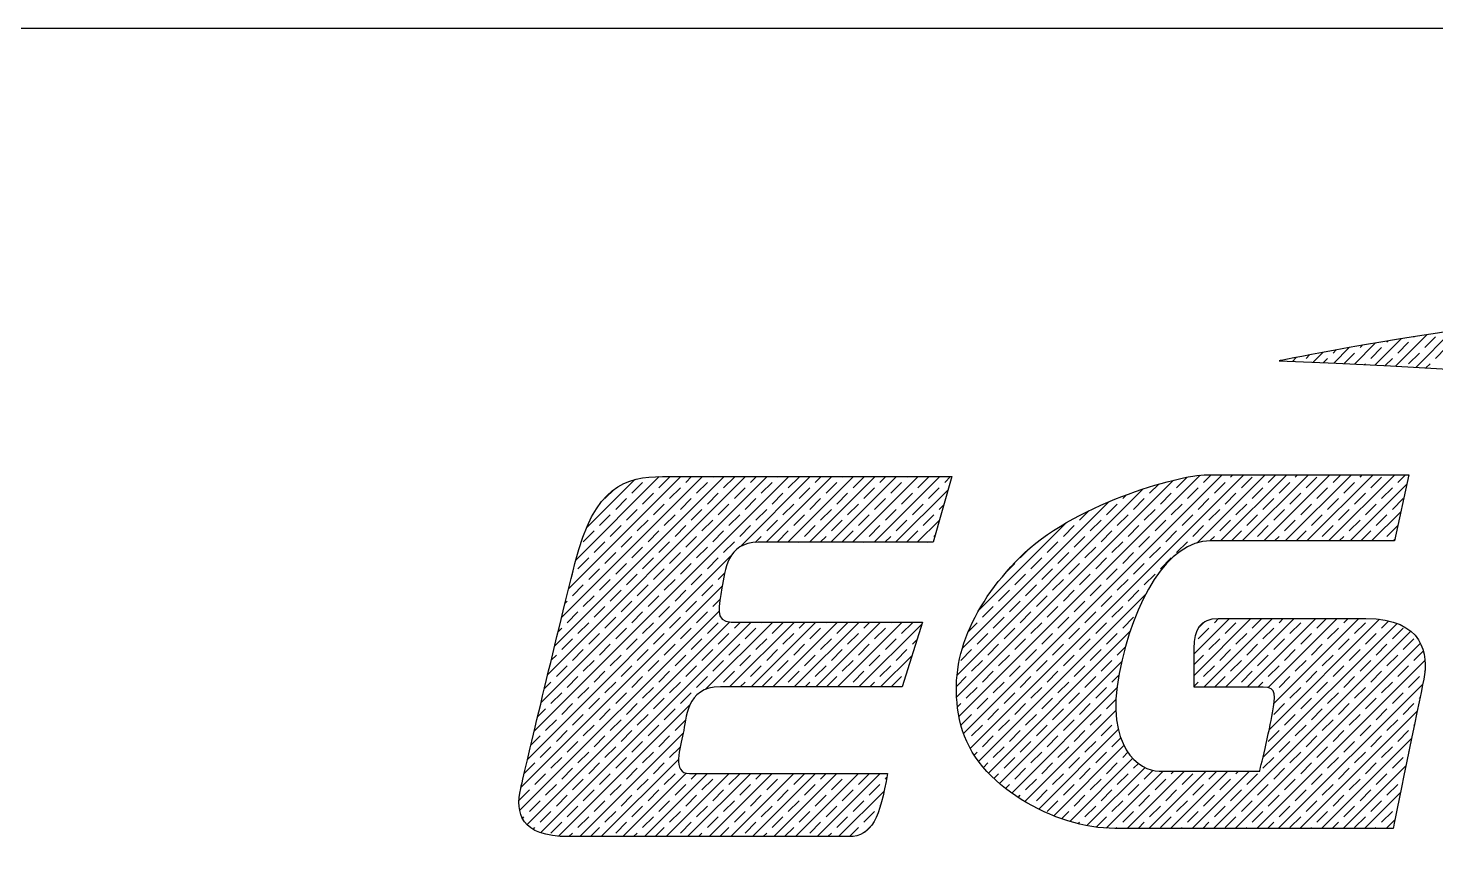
# Model space of a CAD drawing. Header units: millimetres. Extents: x 3916 to 6020, y 1867 to 2649.
# Drawn here: x 5870.8 to 5936.1, y 1952.7 to 1991.4 of the extents above; entities that cross this region are included whole.
import ezdxf

# ---------------------------------------------------------------- set-up
doc = ezdxf.new("R2010")
doc.units = ezdxf.units.MM
doc.layers.add('layer 1', color=7, linetype='Continuous')
doc.layers.add('图层1', color=6, linetype='Continuous', lineweight=5)

# ---------------------------------------------------------------- blocks, each defined once
blk = doc.blocks.new('002')
at = {"color": 1, "lineweight": -3}
for p, q in [((57718.496, 37297.252), (57720.557, 37299.313)), ((57719.71, 37299.176), (57719.715, 37299.18)), ((57719.834, 37297.176), (57722.226, 37299.568)), ((57720.417, 37298.468), (57721.124, 37299.176)), ((57714.407, 37298.115), (57714.605, 37298.313)), ((57714.456, 37297.455), (57715.468, 37298.467)), ((57715.807, 37297.392), (57717.178, 37298.763)), ((57716.175, 37298.468), (57716.323, 37298.616)), ((57716.882, 37297.761), (57717.589, 37298.468)), ((57717.154, 37297.324), (57718.874, 37299.045)), ((57717.942, 37298.822), (57718.026, 37298.905)), ((57718.65, 37298.115), (57719.357, 37298.822)), ((57721.124, 37297.761), (57721.832, 37298.468)), ((57711.059, 37297.595), (57711.113, 37297.65)), ((57711.742, 37297.569), (57711.998, 37297.825)), ((57712.639, 37297.761), (57712.87, 37297.992)), ((57713.101, 37297.514), (57713.742, 37298.155)), ((57713.777, 37297.485), (57714.053, 37297.761)), ((57715.13, 37297.424), (57715.821, 37298.115)), ((57716.479, 37297.359), (57716.528, 37297.408)), ((57717.824, 37297.289), (57718.296, 37297.761)), ((57719.357, 37297.408), (57720.064, 37298.115)), ((57720.499, 37297.136), (57720.771, 37297.408)), ((57662.042, 37273.325), (57678.729, 37290.012)), ((57662.487, 37275.184), (57677.315, 37290.012)), ((57662.935, 37277.047), (57675.901, 37290.012)), ((57663.387, 37278.912), (57674.486, 37290.012)), ((57663.841, 37280.781), (57673.072, 37290.012)), ((57664.3, 37282.654), (57671.658, 37290.012)), ((57664.765, 37284.534), (57670.242, 37290.011)), ((57670.213, 37289.276), (57670.92, 37289.983)), ((57671.981, 37289.63), (57672.363, 37290.012)), ((57673.748, 37289.983), (57673.777, 37290.012)), ((57674.455, 37289.276), (57675.163, 37289.983)), ((57675.56, 37285.429), (57680.143, 37290.012)), ((57676.223, 37289.63), (57676.606, 37290.012)), ((57677.251, 37285.706), (57681.558, 37290.012)), ((57677.991, 37289.983), (57678.02, 37290.012)), ((57678.665, 37285.706), (57682.972, 37290.012)), ((57678.698, 37289.276), (57679.405, 37289.983)), ((57680.079, 37285.706), (57684.386, 37290.012)), ((57680.466, 37289.63), (57680.848, 37290.012)), ((57681.494, 37285.706), (57685.8, 37290.012)), ((57682.234, 37289.983), (57682.263, 37290.012)), ((57682.908, 37285.706), (57687.214, 37290.012)), ((57682.941, 37289.276), (57683.648, 37289.983)), ((57684.322, 37285.706), (57688.629, 37290.012)), ((57684.708, 37289.63), (57685.091, 37290.012)), ((57686.476, 37289.983), (57686.505, 37290.012)), ((57687.183, 37289.276), (57687.89, 37289.983)), ((57688.951, 37289.63), (57689.334, 37290.012)), ((57689.885, 37274.298), (57705.694, 37290.107)), ((57690.175, 37273.174), (57707.135, 37290.134)), ((57690.617, 37272.201), (57708.549, 37290.134)), ((57704.154, 37289.276), (57704.855, 37289.977)), ((57705.494, 37285.664), (57709.963, 37290.134)), ((57705.922, 37289.63), (57706.426, 37290.134)), ((57707.037, 37285.794), (57711.378, 37290.134)), ((57707.689, 37289.983), (57707.84, 37290.134)), ((57708.397, 37289.276), (57709.104, 37289.983)), ((57708.452, 37285.794), (57712.792, 37290.134)), ((57709.866, 37285.794), (57714.206, 37290.134)), ((57710.164, 37289.63), (57710.668, 37290.134)), ((57711.28, 37285.794), (57715.62, 37290.134)), ((57711.932, 37289.983), (57712.083, 37290.134)), ((57712.639, 37289.276), (57713.346, 37289.983)), ((57712.694, 37285.794), (57717.035, 37290.134)), ((57714.108, 37285.794), (57718.449, 37290.134)), ((57714.407, 37289.63), (57714.911, 37290.134)), ((57716.175, 37289.983), (57716.325, 37290.134)), ((57716.882, 37289.276), (57717.589, 37289.983)), ((57718.65, 37289.63), (57719.154, 37290.134)), ((57665.464, 37286.647), (57668.639, 37289.822)), ((57666.677, 37288.569), (57667.305, 37289.197)), ((57668.445, 37288.923), (57669.152, 37289.63)), ((57670.92, 37288.569), (57671.627, 37289.276)), ((57672.688, 37288.923), (57673.395, 37289.63)), ((57675.163, 37288.569), (57675.87, 37289.276)), ((57676.93, 37288.923), (57677.637, 37289.63)), ((57679.405, 37288.569), (57680.112, 37289.276)), ((57681.173, 37288.923), (57681.88, 37289.63)), ((57683.648, 37288.569), (57684.355, 37289.276)), ((57685.416, 37288.923), (57686.123, 37289.63)), ((57685.736, 37285.706), (57689.168, 37289.137)), ((57687.89, 37288.569), (57688.598, 37289.276)), ((57689.732, 37275.559), (57703.951, 37289.778)), ((57689.764, 37277.005), (57701.963, 37289.205)), ((57702.386, 37288.923), (57702.983, 37289.519)), ((57704.861, 37288.569), (57705.568, 37289.276)), ((57706.629, 37288.923), (57707.336, 37289.63)), ((57709.104, 37288.569), (57709.811, 37289.276)), ((57710.871, 37288.923), (57711.578, 37289.63)), ((57713.346, 37288.569), (57714.053, 37289.276)), ((57715.114, 37288.923), (57715.821, 37289.63)), ((57715.523, 37285.794), (57719.238, 37289.509)), ((57717.589, 37288.569), (57718.296, 37289.276)), ((57667.384, 37287.862), (57668.091, 37288.569)), ((57669.152, 37288.215), (57669.859, 37288.923)), ((57669.859, 37287.508), (57670.566, 37288.215)), ((57671.627, 37287.862), (57672.334, 37288.569)), ((57673.395, 37288.215), (57674.102, 37288.923)), ((57674.102, 37287.508), (57674.809, 37288.215)), ((57675.87, 37287.862), (57676.577, 37288.569)), ((57677.637, 37288.215), (57678.344, 37288.923)), ((57678.344, 37287.508), (57679.052, 37288.215)), ((57680.112, 37287.862), (57680.819, 37288.569)), ((57681.88, 37288.215), (57682.587, 37288.923)), ((57682.587, 37287.508), (57683.294, 37288.215)), ((57684.355, 37287.862), (57685.062, 37288.569)), ((57686.123, 37288.215), (57686.83, 37288.923)), ((57686.83, 37287.508), (57687.537, 37288.215)), ((57688.598, 37287.862), (57688.89, 37288.154)), ((57690.11, 37278.766), (57699.707, 37288.363)), ((57699.558, 37287.508), (57700.265, 37288.215)), ((57700.618, 37288.569), (57700.872, 37288.823)), ((57701.325, 37287.862), (57702.033, 37288.569)), ((57703.093, 37288.215), (57703.8, 37288.923)), ((57703.8, 37287.508), (57704.507, 37288.215)), ((57705.568, 37287.862), (57706.275, 37288.569)), ((57707.336, 37288.215), (57708.043, 37288.923)), ((57708.043, 37287.508), (57708.75, 37288.215)), ((57709.811, 37287.862), (57710.518, 37288.569)), ((57711.578, 37288.215), (57712.286, 37288.923)), ((57712.286, 37287.508), (57712.993, 37288.215)), ((57714.053, 37287.862), (57714.76, 37288.569)), ((57715.821, 37288.215), (57716.528, 37288.923)), ((57716.528, 37287.508), (57717.235, 37288.215)), ((57718.296, 37287.862), (57719.003, 37288.569)), ((57666.324, 37286.801), (57667.031, 37287.508)), ((57668.091, 37287.155), (57668.799, 37287.862)), ((57670.566, 37286.801), (57671.273, 37287.508)), ((57672.334, 37287.155), (57673.041, 37287.862)), ((57674.809, 37286.801), (57675.516, 37287.508)), ((57676.577, 37287.155), (57677.284, 37287.862)), ((57679.052, 37286.801), (57679.759, 37287.508)), ((57680.819, 37287.155), (57681.526, 37287.862)), ((57683.294, 37286.801), (57684.001, 37287.508)), ((57685.062, 37287.155), (57685.769, 37287.862)), ((57687.537, 37286.801), (57688.244, 37287.508)), ((57697.79, 37287.155), (57698.419, 37287.783)), ((57700.265, 37286.801), (57700.972, 37287.508)), ((57702.033, 37287.155), (57702.74, 37287.862)), ((57704.507, 37286.801), (57705.215, 37287.508)), ((57706.275, 37287.155), (57706.982, 37287.862)), ((57708.75, 37286.801), (57709.457, 37287.508)), ((57710.518, 37287.155), (57711.225, 37287.862)), ((57712.993, 37286.801), (57713.7, 37287.508)), ((57714.76, 37287.155), (57715.468, 37287.862)), ((57716.937, 37285.794), (57718.849, 37287.706)), ((57717.235, 37286.801), (57717.942, 37287.508)), ((57665.263, 37285.741), (57665.97, 37286.448)), ((57667.031, 37286.094), (57667.738, 37286.801)), ((57668.799, 37286.448), (57669.506, 37287.155)), ((57669.506, 37285.741), (57670.213, 37286.448)), ((57671.273, 37286.094), (57671.981, 37286.801)), ((57673.041, 37286.448), (57673.748, 37287.155)), ((57673.748, 37285.741), (57674.455, 37286.448)), ((57675.516, 37286.094), (57676.223, 37286.801)), ((57677.284, 37286.448), (57677.991, 37287.155)), ((57677.991, 37285.741), (57678.698, 37286.448)), ((57679.759, 37286.094), (57680.466, 37286.801)), ((57681.526, 37286.448), (57682.234, 37287.155)), ((57682.234, 37285.741), (57682.941, 37286.448)), ((57684.001, 37286.094), (57684.708, 37286.801)), ((57685.769, 37286.448), (57686.476, 37287.155)), ((57686.476, 37285.741), (57687.183, 37286.448)), ((57687.15, 37285.706), (57688.61, 37287.166)), ((57691.195, 37281.265), (57696.932, 37287.002)), ((57696.729, 37286.094), (57697.436, 37286.801)), ((57698.497, 37286.448), (57699.204, 37287.155)), ((57699.204, 37285.741), (57699.911, 37286.448)), ((57700.972, 37286.094), (57701.679, 37286.801)), ((57702.74, 37286.448), (57703.447, 37287.155)), ((57703.447, 37285.741), (57704.154, 37286.448)), ((57705.215, 37286.094), (57705.922, 37286.801)), ((57706.982, 37286.448), (57707.689, 37287.155)), ((57707.742, 37285.794), (57708.397, 37286.448)), ((57709.457, 37286.094), (57710.164, 37286.801)), ((57711.225, 37286.448), (57711.932, 37287.155)), ((57711.985, 37285.794), (57712.639, 37286.448)), ((57713.7, 37286.094), (57714.407, 37286.801)), ((57715.468, 37286.448), (57716.175, 37287.155)), ((57716.228, 37285.794), (57716.882, 37286.448)), ((57717.942, 37286.094), (57718.65, 37286.801)), ((57665.97, 37285.033), (57666.677, 37285.741)), ((57667.738, 37285.387), (57668.445, 37286.094)), ((57668.445, 37284.68), (57669.152, 37285.387)), ((57670.213, 37285.033), (57670.92, 37285.741)), ((57671.981, 37285.387), (57672.688, 37286.094)), ((57672.688, 37284.68), (57673.395, 37285.387)), ((57674.455, 37285.033), (57675.163, 37285.741)), ((57676.536, 37285.7), (57676.93, 37286.094)), ((57679.37, 37285.706), (57679.405, 37285.741)), ((57680.784, 37285.706), (57681.173, 37286.094)), ((57683.613, 37285.706), (57683.648, 37285.741)), ((57685.027, 37285.706), (57685.416, 37286.094)), ((57687.855, 37285.706), (57687.89, 37285.741)), ((57688.244, 37286.094), (57688.333, 37286.183)), ((57693.901, 37284.68), (57694.608, 37285.387)), ((57695.669, 37285.033), (57696.376, 37285.741)), ((57697.436, 37285.387), (57698.143, 37286.094)), ((57698.143, 37284.68), (57698.851, 37285.387)), ((57699.911, 37285.033), (57700.618, 37285.741)), ((57701.679, 37285.387), (57702.386, 37286.094)), ((57702.386, 37284.68), (57703.093, 37285.387)), ((57704.154, 37285.033), (57704.861, 37285.741)), ((57706.328, 37285.793), (57706.629, 37286.094)), ((57710.571, 37285.794), (57710.871, 37286.094)), ((57714.813, 37285.794), (57715.114, 37286.094)), ((57718.351, 37285.794), (57718.461, 37285.903)), ((57661.603, 37271.472), (57674.92, 37284.789)), ((57664.909, 37283.973), (57665.617, 37284.68)), ((57666.677, 37284.326), (57667.384, 37285.033)), ((57669.152, 37283.973), (57669.859, 37284.68)), ((57670.92, 37284.326), (57671.627, 37285.033)), ((57673.395, 37283.973), (57674.102, 37284.68)), ((57694.608, 37283.973), (57695.315, 37284.68)), ((57696.376, 37284.326), (57697.083, 37285.033)), ((57698.851, 37283.973), (57699.558, 37284.68)), ((57700.618, 37284.326), (57701.325, 37285.033)), ((57703.093, 37283.973), (57703.8, 37284.68)), ((57664.532, 37283.595), (57664.556, 37283.619)), ((57665.617, 37283.266), (57666.324, 37283.973)), ((57667.384, 37283.619), (57668.091, 37284.326)), ((57668.091, 37282.912), (57668.799, 37283.619)), ((57669.859, 37283.266), (57670.566, 37283.973)), ((57671.627, 37283.619), (57672.334, 37284.326)), ((57672.334, 37282.912), (57673.041, 37283.619)), ((57674.102, 37283.266), (57674.519, 37283.682)), ((57693.058, 37283.837), (57693.547, 37284.326)), ((57693.547, 37282.912), (57694.254, 37283.619)), ((57695.315, 37283.266), (57696.022, 37283.973)), ((57697.083, 37283.619), (57697.79, 37284.326)), ((57697.79, 37282.912), (57698.497, 37283.619)), ((57699.558, 37283.266), (57700.265, 37283.973)), ((57701.325, 37283.619), (57702.033, 37284.326)), ((57702.033, 37282.912), (57702.74, 37283.619)), ((57661.176, 37269.63), (57674.368, 37282.823)), ((57664.556, 37282.205), (57665.263, 37282.912)), ((57666.324, 37282.559), (57667.031, 37283.266)), ((57667.031, 37281.851), (57667.738, 37282.559)), ((57668.799, 37282.205), (57669.506, 37282.912)), ((57670.566, 37282.559), (57671.273, 37283.266)), ((57671.273, 37281.851), (57671.981, 37282.559)), ((57673.041, 37282.205), (57673.748, 37282.912)), ((57692.487, 37281.851), (57693.194, 37282.559)), ((57694.254, 37282.205), (57694.961, 37282.912)), ((57696.022, 37282.559), (57696.729, 37283.266)), ((57696.729, 37281.851), (57697.436, 37282.559)), ((57698.497, 37282.205), (57699.204, 37282.912)), ((57700.265, 37282.559), (57700.972, 37283.266)), ((57700.972, 37281.851), (57701.679, 37282.559)), ((57664.071, 37281.72), (57664.202, 37281.851)), ((57665.263, 37281.498), (57665.97, 37282.205)), ((57667.738, 37281.144), (57668.445, 37281.851)), ((57669.506, 37281.498), (57670.213, 37282.205)), ((57671.981, 37281.144), (57672.688, 37281.851)), ((57673.748, 37281.498), (57674.215, 37281.965)), ((57691.175, 37271.345), (57702.106, 37282.277)), ((57693.194, 37281.144), (57693.901, 37281.851)), ((57694.961, 37281.498), (57695.669, 37282.205)), ((57697.436, 37281.144), (57698.143, 37281.851)), ((57699.204, 37281.498), (57699.911, 37282.205)), ((57661.09, 37268.13), (57674.158, 37281.198)), ((57664.202, 37280.437), (57664.909, 37281.144)), ((57665.97, 37280.791), (57666.677, 37281.498)), ((57666.677, 37280.084), (57667.384, 37280.791)), ((57668.445, 37280.437), (57669.152, 37281.144)), ((57670.213, 37280.791), (57670.92, 37281.498)), ((57670.92, 37280.084), (57671.627, 37280.791)), ((57672.688, 37280.437), (57673.395, 37281.144)), ((57691.426, 37280.791), (57692.133, 37281.498)), ((57692.133, 37280.084), (57692.84, 37280.791)), ((57693.901, 37280.437), (57694.608, 37281.144)), ((57695.669, 37280.791), (57696.376, 37281.498)), ((57696.376, 37280.084), (57697.083, 37280.791)), ((57698.143, 37280.437), (57698.851, 37281.144)), ((57699.911, 37280.791), (57700.618, 37281.498)), ((57700.618, 37280.084), (57701.325, 37280.791)), ((57705.299, 37278.398), (57707.613, 37280.712)), ((57705.299, 37276.984), (57709.027, 37280.712)), ((57705.942, 37276.213), (57710.441, 37280.712)), ((57706.629, 37280.437), (57706.904, 37280.712)), ((57707.356, 37276.213), (57711.855, 37280.712)), ((57708.77, 37276.213), (57713.27, 37280.712)), ((57709.104, 37280.084), (57709.732, 37280.712)), ((57710.154, 37276.182), (57714.684, 37280.712)), ((57710.546, 37275.16), (57716.098, 37280.712)), ((57710.871, 37280.437), (57711.146, 37280.712)), ((57713.346, 37280.084), (57713.975, 37280.712)), ((57715.114, 37280.437), (57715.389, 37280.712)), ((57661.568, 37267.195), (57674.857, 37280.483)), ((57662.454, 37266.666), (57676.268, 37280.48)), ((57663.614, 37279.849), (57663.849, 37280.084)), ((57664.909, 37279.73), (57665.617, 37280.437)), ((57667.384, 37279.377), (57668.091, 37280.084)), ((57669.152, 37279.73), (57669.859, 37280.437)), ((57671.627, 37279.377), (57672.334, 37280.084)), ((57673.259, 37276.057), (57677.682, 37280.48)), ((57673.395, 37279.73), (57674.102, 37280.437)), ((57674.847, 37276.231), (57679.096, 37280.48)), ((57675.163, 37280.084), (57675.559, 37280.48)), ((57675.87, 37279.377), (57676.577, 37280.084)), ((57676.261, 37276.231), (57680.511, 37280.48)), ((57676.93, 37280.437), (57676.973, 37280.48)), ((57677.637, 37279.73), (57678.344, 37280.437)), ((57677.676, 37276.231), (57681.925, 37280.48)), ((57679.09, 37276.231), (57683.339, 37280.48)), ((57679.405, 37280.084), (57679.801, 37280.48)), ((57680.112, 37279.377), (57680.819, 37280.084)), ((57680.504, 37276.231), (57684.753, 37280.48)), ((57681.173, 37280.437), (57681.216, 37280.48)), ((57681.88, 37279.73), (57682.587, 37280.437)), ((57681.918, 37276.231), (57686.168, 37280.48)), ((57683.333, 37276.231), (57687.445, 37280.343)), ((57683.648, 37280.084), (57684.044, 37280.48)), ((57684.355, 37279.377), (57685.062, 37280.084)), ((57685.416, 37280.437), (57685.458, 37280.48)), ((57686.123, 37279.73), (57686.83, 37280.437)), ((57690.501, 37279.866), (57691.072, 37280.437)), ((57691.824, 37270.58), (57701.098, 37279.854)), ((57692.84, 37279.377), (57693.547, 37280.084)), ((57694.608, 37279.73), (57695.315, 37280.437)), ((57697.083, 37279.377), (57697.79, 37280.084)), ((57698.851, 37279.73), (57699.558, 37280.437)), ((57705.568, 37279.377), (57706.275, 37280.084)), ((57705.573, 37280.087), (57705.998, 37280.512)), ((57706.579, 37266.95), (57719.509, 37279.881)), ((57707.336, 37279.73), (57708.043, 37280.437)), ((57709.811, 37279.377), (57710.518, 37280.084)), ((57709.812, 37271.597), (57718.609, 37280.395)), ((57710.225, 37273.425), (57717.462, 37280.662)), ((57711.578, 37279.73), (57712.286, 37280.437)), ((57714.053, 37279.377), (57714.76, 37280.084)), ((57715.821, 37279.73), (57716.528, 37280.437)), ((57717.589, 37280.084), (57718.064, 37280.558)), ((57718.296, 37279.377), (57719.003, 37280.084)), ((57663.849, 37278.67), (57664.556, 37279.377)), ((57665.617, 37279.023), (57666.324, 37279.73)), ((57666.324, 37278.316), (57667.031, 37279.023)), ((57668.091, 37278.67), (57668.799, 37279.377)), ((57669.859, 37279.023), (57670.566, 37279.73)), ((57670.566, 37278.316), (57671.273, 37279.023)), ((57672.334, 37278.67), (57673.041, 37279.377)), ((57674.102, 37279.023), (57674.809, 37279.73)), ((57674.809, 37278.316), (57675.516, 37279.023)), ((57676.577, 37278.67), (57677.284, 37279.377)), ((57678.344, 37279.023), (57679.052, 37279.73)), ((57679.052, 37278.316), (57679.759, 37279.023)), ((57680.819, 37278.67), (57681.526, 37279.377)), ((57682.587, 37279.023), (57683.294, 37279.73)), ((57683.294, 37278.316), (57684.001, 37279.023)), ((57685.062, 37278.67), (57685.769, 37279.377)), ((57686.83, 37279.023), (57687.128, 37279.321)), ((57691.072, 37279.023), (57691.78, 37279.73)), ((57691.78, 37278.316), (57692.487, 37279.023)), ((57693.547, 37278.67), (57694.254, 37279.377)), ((57695.315, 37279.023), (57696.022, 37279.73)), ((57696.022, 37278.316), (57696.729, 37279.023)), ((57697.79, 37278.67), (57698.497, 37279.377)), ((57699.558, 37279.023), (57700.265, 37279.73)), ((57706.275, 37278.67), (57706.982, 37279.377)), ((57707.993, 37266.95), (57720.136, 37279.093)), ((57708.043, 37279.023), (57708.75, 37279.73)), ((57708.75, 37278.316), (57709.457, 37279.023)), ((57710.518, 37278.67), (57711.225, 37279.377)), ((57712.286, 37279.023), (57712.993, 37279.73)), ((57712.993, 37278.316), (57713.7, 37279.023)), ((57714.76, 37278.67), (57715.468, 37279.377)), ((57716.528, 37279.023), (57717.235, 37279.73)), ((57717.235, 37278.316), (57717.942, 37279.023)), ((57719.003, 37278.67), (57719.71, 37279.377)), ((57663.161, 37277.982), (57663.495, 37278.316)), ((57664.556, 37277.962), (57665.263, 37278.67)), ((57665.263, 37277.255), (57665.97, 37277.962)), ((57667.031, 37277.609), (57667.738, 37278.316)), ((57668.799, 37277.962), (57669.506, 37278.67)), ((57669.506, 37277.255), (57670.213, 37277.962)), ((57671.273, 37277.609), (57671.981, 37278.316)), ((57673.041, 37277.962), (57673.748, 37278.67)), ((57673.748, 37277.255), (57674.455, 37277.962)), ((57675.516, 37277.609), (57676.223, 37278.316)), ((57677.284, 37277.962), (57677.991, 37278.67)), ((57677.991, 37277.255), (57678.698, 37277.962)), ((57679.759, 37277.609), (57680.466, 37278.316)), ((57681.526, 37277.962), (57682.234, 37278.67)), ((57682.234, 37277.255), (57682.941, 37277.962)), ((57684.001, 37277.609), (57684.708, 37278.316)), ((57684.747, 37276.231), (57686.809, 37278.293)), ((57685.769, 37277.962), (57686.476, 37278.67)), ((57690.012, 37277.962), (57690.719, 37278.67)), ((57690.719, 37277.255), (57691.426, 37277.962)), ((57692.487, 37277.609), (57693.194, 37278.316)), ((57694.254, 37277.962), (57694.961, 37278.67)), ((57694.961, 37277.255), (57695.669, 37277.962)), ((57696.729, 37277.609), (57697.436, 37278.316)), ((57698.497, 37277.962), (57699.204, 37278.67)), ((57699.204, 37277.255), (57699.911, 37277.962)), ((57700.265, 37278.316), (57700.793, 37278.844)), ((57705.299, 37277.693), (57705.922, 37278.316)), ((57706.982, 37277.962), (57707.689, 37278.67)), ((57707.689, 37277.255), (57708.397, 37277.962)), ((57709.407, 37266.95), (57720.438, 37277.981)), ((57709.457, 37277.609), (57710.164, 37278.316)), ((57711.225, 37277.962), (57711.932, 37278.67)), ((57711.932, 37277.255), (57712.639, 37277.962)), ((57713.7, 37277.609), (57714.407, 37278.316)), ((57715.468, 37277.962), (57716.175, 37278.67)), ((57716.175, 37277.255), (57716.882, 37277.962)), ((57717.942, 37277.609), (57718.65, 37278.316)), ((57719.71, 37277.962), (57720.332, 37278.584)), ((57663.495, 37276.902), (57664.202, 37277.609)), ((57665.97, 37276.548), (57666.677, 37277.255)), ((57667.738, 37276.902), (57668.445, 37277.609)), ((57670.213, 37276.548), (57670.92, 37277.255)), ((57671.981, 37276.902), (57672.688, 37277.609)), ((57674.455, 37276.548), (57675.163, 37277.255)), ((57676.223, 37276.902), (57676.93, 37277.609)), ((57678.698, 37276.548), (57679.405, 37277.255)), ((57680.466, 37276.902), (57681.173, 37277.609)), ((57682.941, 37276.548), (57683.648, 37277.255)), ((57684.708, 37276.902), (57685.416, 37277.609)), ((57686.476, 37277.255), (57686.491, 37277.27)), ((57691.426, 37276.548), (57692.133, 37277.255)), ((57692.549, 37269.891), (57700.555, 37277.897)), ((57693.194, 37276.902), (57693.901, 37277.609)), ((57695.669, 37276.548), (57696.376, 37277.255)), ((57697.436, 37276.902), (57698.143, 37277.609)), ((57705.922, 37276.902), (57706.629, 37277.609)), ((57708.397, 37276.548), (57709.104, 37277.255)), ((57710.164, 37276.902), (57710.871, 37277.609)), ((57712.639, 37276.548), (57713.346, 37277.255)), ((57714.407, 37276.902), (57715.114, 37277.609)), ((57716.882, 37276.548), (57717.589, 37277.255)), ((57718.65, 37276.902), (57719.357, 37277.609)), ((57720.417, 37277.255), (57720.433, 37277.271)), ((57662.711, 37276.118), (57663.142, 37276.548)), ((57664.202, 37276.195), (57664.909, 37276.902)), ((57664.909, 37275.488), (57665.617, 37276.195)), ((57666.677, 37275.841), (57667.384, 37276.548)), ((57668.445, 37276.195), (57669.152, 37276.902)), ((57669.152, 37275.488), (57669.859, 37276.195)), ((57670.92, 37275.841), (57671.627, 37276.548)), ((57672.688, 37276.195), (57673.395, 37276.902)), ((57675.552, 37276.231), (57675.87, 37276.548)), ((57676.966, 37276.231), (57677.637, 37276.902)), ((57679.795, 37276.231), (57680.112, 37276.548)), ((57681.209, 37276.231), (57681.88, 37276.902)), ((57684.038, 37276.231), (57684.355, 37276.548)), ((57685.452, 37276.231), (57686.123, 37276.902)), ((57686.161, 37276.231), (57686.172, 37276.242)), ((57689.719, 37276.256), (57690.365, 37276.902)), ((57690.365, 37275.488), (57691.072, 37276.195)), ((57692.133, 37275.841), (57692.84, 37276.548)), ((57693.342, 37269.27), (57700.241, 37276.168)), ((57693.901, 37276.195), (57694.608, 37276.902)), ((57694.608, 37275.488), (57695.315, 37276.195)), ((57696.376, 37275.841), (57697.083, 37276.548)), ((57698.143, 37276.195), (57698.851, 37276.902)), ((57698.851, 37275.488), (57699.558, 37276.195)), ((57699.911, 37276.548), (57700.369, 37277.006)), ((57705.299, 37276.279), (57705.568, 37276.548)), ((57706.647, 37276.213), (57707.336, 37276.902)), ((57709.475, 37276.213), (57709.811, 37276.548)), ((57710.821, 37266.95), (57720.287, 37276.416)), ((57710.871, 37276.195), (57711.578, 37276.902)), ((57711.578, 37275.488), (57712.286, 37276.195)), ((57713.346, 37275.841), (57714.053, 37276.548)), ((57715.114, 37276.195), (57715.821, 37276.902)), ((57715.821, 37275.488), (57716.528, 37276.195)), ((57717.589, 37275.841), (57718.296, 37276.548)), ((57719.357, 37276.195), (57720.064, 37276.902)), ((57663.142, 37275.134), (57663.849, 37275.841)), ((57665.617, 37274.78), (57666.324, 37275.488)), ((57667.384, 37275.134), (57668.091, 37275.841)), ((57669.859, 37274.78), (57670.566, 37275.488)), ((57671.627, 37275.134), (57672.334, 37275.841)), ((57691.072, 37274.78), (57691.78, 37275.488)), ((57692.84, 37275.134), (57693.547, 37275.841)), ((57695.315, 37274.78), (57696.022, 37275.488)), ((57697.083, 37275.134), (57697.79, 37275.841)), ((57699.558, 37274.78), (57700.177, 37275.4)), ((57712.286, 37274.78), (57712.993, 37275.488)), ((57714.053, 37275.134), (57714.76, 37275.841)), ((57716.528, 37274.78), (57717.235, 37275.488)), ((57718.296, 37275.134), (57719.003, 37275.841)), ((57720.064, 37275.488), (57720.105, 37275.528)), ((57662.265, 37274.257), (57662.788, 37274.78)), ((57663.639, 37266.437), (57672.248, 37275.046)), ((57663.849, 37274.427), (57664.556, 37275.134)), ((57664.556, 37273.72), (57665.263, 37274.427)), ((57666.324, 37274.073), (57667.031, 37274.78)), ((57668.091, 37274.427), (57668.799, 37275.134)), ((57668.799, 37273.72), (57669.506, 37274.427)), ((57670.566, 37274.073), (57671.273, 37274.78)), ((57689.789, 37274.912), (57690.012, 37275.134)), ((57690.012, 37273.72), (57690.719, 37274.427)), ((57691.78, 37274.073), (57692.487, 37274.78)), ((57693.547, 37274.427), (57694.254, 37275.134)), ((57694.198, 37268.711), (57700.173, 37274.687)), ((57694.254, 37273.72), (57694.961, 37274.427)), ((57696.022, 37274.073), (57696.729, 37274.78)), ((57697.79, 37274.427), (57698.497, 37275.134)), ((57698.497, 37273.72), (57699.204, 37274.427)), ((57710.518, 37274.427), (57711.225, 37275.134)), ((57711.225, 37273.72), (57711.932, 37274.427)), ((57712.235, 37266.95), (57719.921, 37274.636)), ((57712.993, 37274.073), (57713.7, 37274.78)), ((57714.76, 37274.427), (57715.468, 37275.134)), ((57715.468, 37273.72), (57716.175, 37274.427)), ((57717.235, 37274.073), (57717.942, 37274.78)), ((57719.003, 37274.427), (57719.71, 37275.134)), ((57662.788, 37273.366), (57663.495, 37274.073)), ((57663.495, 37272.659), (57664.202, 37273.366)), ((57665.263, 37273.013), (57665.97, 37273.72)), ((57667.031, 37273.366), (57667.738, 37274.073)), ((57667.738, 37272.659), (57668.445, 37273.366)), ((57669.506, 37273.013), (57670.213, 37273.72)), ((57671.273, 37273.366), (57671.96, 37274.052)), ((57690.719, 37273.013), (57691.426, 37273.72)), ((57692.487, 37273.366), (57693.194, 37274.073)), ((57693.194, 37272.659), (57693.901, 37273.366)), ((57694.961, 37273.013), (57695.669, 37273.72)), ((57695.115, 37268.214), (57700.332, 37273.432)), ((57696.729, 37273.366), (57697.436, 37274.073)), ((57697.436, 37272.659), (57698.143, 37273.366)), ((57699.204, 37273.013), (57699.911, 37273.72)), ((57710.164, 37272.659), (57710.871, 37273.366)), ((57711.932, 37273.013), (57712.639, 37273.72)), ((57713.7, 37273.366), (57714.407, 37274.073)), ((57714.407, 37272.659), (57715.114, 37273.366)), ((57716.175, 37273.013), (57716.882, 37273.72)), ((57717.942, 37273.366), (57718.65, 37274.073)), ((57718.65, 37272.659), (57719.357, 37273.366)), ((57719.71, 37273.72), (57719.739, 37273.749)), ((57661.822, 37272.4), (57662.435, 37273.013)), ((57664.202, 37271.952), (57664.909, 37272.659)), ((57665.028, 37266.412), (57671.817, 37273.201)), ((57665.97, 37272.306), (57666.677, 37273.013)), ((57668.445, 37271.952), (57669.152, 37272.659)), ((57670.213, 37272.306), (57670.92, 37273.013)), ((57691.426, 37272.306), (57692.133, 37273.013)), ((57693.901, 37271.952), (57694.608, 37272.659)), ((57695.669, 37272.306), (57696.376, 37273.013)), ((57698.143, 37271.952), (57698.851, 37272.659)), ((57699.911, 37272.306), (57700.491, 37272.885)), ((57710.871, 37271.952), (57711.578, 37272.659)), ((57712.639, 37272.306), (57713.346, 37273.013)), ((57713.65, 37266.95), (57719.556, 37272.856)), ((57715.114, 37271.952), (57715.821, 37272.659)), ((57716.882, 37272.306), (57717.589, 37273.013)), ((57662.435, 37271.598), (57663.142, 37272.306)), ((57663.142, 37270.891), (57663.849, 37271.598)), ((57664.909, 37271.245), (57665.617, 37271.952)), ((57666.677, 37271.598), (57667.384, 37272.306)), ((57667.384, 37270.891), (57668.091, 37271.598)), ((57669.152, 37271.245), (57669.859, 37271.952)), ((57670.92, 37271.598), (57671.607, 37272.285)), ((57690.882, 37271.762), (57691.072, 37271.952)), ((57692.133, 37271.598), (57692.84, 37272.306)), ((57692.84, 37270.891), (57693.547, 37271.598)), ((57694.608, 37271.245), (57695.315, 37271.952)), ((57696.095, 37267.78), (57700.701, 37272.386)), ((57696.376, 37271.598), (57697.083, 37272.306)), ((57697.083, 37270.891), (57697.79, 37271.598)), ((57697.145, 37267.416), (57701.277, 37271.548)), ((57698.851, 37271.245), (57699.558, 37271.952)), ((57700.618, 37271.598), (57700.962, 37271.942)), ((57709.811, 37270.891), (57710.518, 37271.598)), ((57711.578, 37271.245), (57712.286, 37271.952)), ((57713.346, 37271.598), (57714.053, 37272.306)), ((57714.053, 37270.891), (57714.76, 37271.598)), ((57715.821, 37271.245), (57716.528, 37271.952)), ((57717.589, 37271.598), (57718.296, 37272.306)), ((57718.296, 37270.891), (57719.003, 37271.598)), ((57719.357, 37271.952), (57719.374, 37271.969)), ((57661.387, 37270.551), (57662.081, 37271.245)), ((57663.849, 37270.184), (57664.556, 37270.891)), ((57665.617, 37270.538), (57666.324, 37271.245)), ((57666.442, 37266.412), (57671.502, 37271.472)), ((57667.857, 37266.412), (57672.012, 37270.568)), ((57668.091, 37270.184), (57668.799, 37270.891)), ((57669.859, 37270.538), (57670.566, 37271.245)), ((57691.488, 37270.954), (57691.78, 37271.245)), ((57693.547, 37270.184), (57694.254, 37270.891)), ((57695.315, 37270.538), (57696.022, 37271.245)), ((57697.79, 37270.184), (57698.497, 37270.891)), ((57698.279, 37267.136), (57702.083, 37270.94)), ((57699.528, 37266.97), (57703.266, 37270.708)), ((57699.558, 37270.538), (57700.265, 37271.245)), ((57700.922, 37266.95), (57704.68, 37270.708)), ((57701.325, 37270.891), (57701.646, 37271.212)), ((57702.033, 37270.184), (57702.603, 37270.755)), ((57702.336, 37266.95), (57706.094, 37270.708)), ((57703.75, 37266.95), (57707.508, 37270.708)), ((57703.8, 37270.538), (57703.971, 37270.708)), ((57705.164, 37266.95), (57708.922, 37270.708)), ((57706.275, 37270.184), (57706.799, 37270.708)), ((57708.043, 37270.538), (57708.213, 37270.708)), ((57710.518, 37270.184), (57711.225, 37270.891)), ((57712.286, 37270.538), (57712.993, 37271.245)), ((57714.76, 37270.184), (57715.468, 37270.891)), ((57715.064, 37266.95), (57719.191, 37271.077)), ((57716.528, 37270.538), (57717.235, 37271.245)), ((57662.081, 37269.831), (57662.788, 37270.538)), ((57662.788, 37269.124), (57663.495, 37269.831)), ((57664.556, 37269.477), (57665.263, 37270.184)), ((57666.324, 37269.831), (57667.031, 37270.538)), ((57667.031, 37269.124), (57667.738, 37269.831)), ((57668.799, 37269.477), (57669.506, 37270.184)), ((57669.271, 37266.412), (57673.405, 37270.546)), ((57670.566, 37269.831), (57671.273, 37270.538)), ((57670.685, 37266.412), (57674.819, 37270.546)), ((57671.273, 37269.124), (57671.981, 37269.831)), ((57672.099, 37266.412), (57676.234, 37270.546)), ((57672.334, 37270.184), (57672.696, 37270.546)), ((57673.041, 37269.477), (57673.748, 37270.184)), ((57673.513, 37266.412), (57677.648, 37270.546)), ((57674.102, 37270.538), (57674.11, 37270.546)), ((57674.809, 37269.831), (57675.516, 37270.538)), ((57674.928, 37266.412), (57679.062, 37270.546)), ((57675.516, 37269.124), (57676.223, 37269.831)), ((57676.342, 37266.412), (57680.476, 37270.546)), ((57676.577, 37270.184), (57676.939, 37270.546)), ((57677.284, 37269.477), (57677.991, 37270.184)), ((57677.756, 37266.412), (57681.89, 37270.546)), ((57678.344, 37270.538), (57678.353, 37270.546)), ((57679.052, 37269.831), (57679.759, 37270.538)), ((57679.17, 37266.412), (57683.305, 37270.546)), ((57679.759, 37269.124), (57680.466, 37269.831)), ((57680.584, 37266.412), (57684.719, 37270.546)), ((57680.819, 37270.184), (57681.181, 37270.546)), ((57681.526, 37269.477), (57682.234, 37270.184)), ((57682.587, 37270.538), (57682.595, 37270.546)), ((57683.294, 37269.831), (57684.001, 37270.538)), ((57684.001, 37269.124), (57684.708, 37269.831)), ((57685.062, 37270.184), (57685.157, 37270.279)), ((57692.177, 37270.228), (57692.487, 37270.538)), ((57692.937, 37269.573), (57693.194, 37269.831)), ((57694.254, 37269.477), (57694.961, 37270.184)), ((57696.022, 37269.831), (57696.729, 37270.538)), ((57696.729, 37269.124), (57697.436, 37269.831)), ((57698.497, 37269.477), (57699.204, 37270.184)), ((57700.265, 37269.831), (57700.972, 37270.538)), ((57700.972, 37269.124), (57701.679, 37269.831)), ((57702.74, 37269.477), (57703.447, 37270.184)), ((57704.507, 37269.831), (57705.215, 37270.538)), ((57705.215, 37269.124), (57705.922, 37269.831)), ((57706.982, 37269.477), (57707.689, 37270.184)), ((57708.75, 37269.831), (57709.457, 37270.538)), ((57709.457, 37269.124), (57710.164, 37269.831)), ((57711.225, 37269.477), (57711.932, 37270.184)), ((57712.993, 37269.831), (57713.7, 37270.538)), ((57713.7, 37269.124), (57714.407, 37269.831)), ((57715.468, 37269.477), (57716.175, 37270.184)), ((57717.235, 37269.831), (57717.942, 37270.538)), ((57717.942, 37269.124), (57718.65, 37269.831)), ((57719.003, 37270.184), (57719.009, 37270.19)), ((57661.051, 37268.801), (57661.727, 37269.477)), ((57661.727, 37268.063), (57662.435, 37268.77)), ((57663.495, 37268.416), (57664.202, 37269.124)), ((57665.263, 37268.77), (57665.97, 37269.477)), ((57665.97, 37268.063), (57666.677, 37268.77)), ((57667.738, 37268.416), (57668.445, 37269.124)), ((57669.506, 37268.77), (57670.213, 37269.477)), ((57670.213, 37268.063), (57670.92, 37268.77)), ((57671.981, 37268.416), (57672.688, 37269.124)), ((57673.748, 37268.77), (57674.455, 37269.477)), ((57674.455, 37268.063), (57675.163, 37268.77)), ((57676.223, 37268.416), (57676.93, 37269.124)), ((57677.991, 37268.77), (57678.698, 37269.477)), ((57678.698, 37268.063), (57679.405, 37268.77)), ((57680.466, 37268.416), (57681.173, 37269.124)), ((57681.999, 37266.412), (57684.98, 37269.393)), ((57682.234, 37268.77), (57682.941, 37269.477)), ((57682.941, 37268.063), (57683.648, 37268.77)), ((57693.761, 37268.984), (57693.901, 37269.124)), ((57694.961, 37268.77), (57695.669, 37269.477)), ((57695.669, 37268.063), (57696.376, 37268.77)), ((57697.436, 37268.416), (57698.143, 37269.124)), ((57699.204, 37268.77), (57699.911, 37269.477)), ((57699.911, 37268.063), (57700.618, 37268.77)), ((57701.679, 37268.416), (57702.386, 37269.124)), ((57703.447, 37268.77), (57704.154, 37269.477)), ((57704.154, 37268.063), (57704.861, 37268.77)), ((57705.922, 37268.416), (57706.629, 37269.124)), ((57707.689, 37268.77), (57708.397, 37269.477)), ((57708.397, 37268.063), (57709.104, 37268.77)), ((57710.164, 37268.416), (57710.871, 37269.124)), ((57711.932, 37268.77), (57712.639, 37269.477)), ((57712.639, 37268.063), (57713.346, 37268.77)), ((57714.407, 37268.416), (57715.114, 37269.124)), ((57716.175, 37268.77), (57716.882, 37269.477)), ((57716.478, 37266.95), (57718.825, 37269.297)), ((57716.882, 37268.063), (57717.589, 37268.77)), ((57662.435, 37267.356), (57663.142, 37268.063)), ((57664.202, 37267.709), (57664.909, 37268.416)), ((57666.677, 37267.356), (57667.384, 37268.063)), ((57668.445, 37267.709), (57669.152, 37268.416)), ((57670.92, 37267.356), (57671.627, 37268.063)), ((57672.688, 37267.709), (57673.395, 37268.416)), ((57675.163, 37267.356), (57675.87, 37268.063)), ((57676.93, 37267.709), (57677.637, 37268.416)), ((57679.405, 37267.356), (57680.112, 37268.063)), ((57681.173, 37267.709), (57681.88, 37268.416)), ((57683.648, 37267.356), (57684.355, 37268.063)), ((57684.708, 37268.416), (57684.74, 37268.448)), ((57696.609, 37267.589), (57697.083, 37268.063)), ((57698.143, 37267.709), (57698.851, 37268.416)), ((57700.618, 37267.356), (57701.325, 37268.063)), ((57702.386, 37267.709), (57703.093, 37268.416)), ((57704.861, 37267.356), (57705.568, 37268.063)), ((57706.629, 37267.709), (57707.336, 37268.416)), ((57709.104, 37267.356), (57709.811, 37268.063)), ((57710.871, 37267.709), (57711.578, 37268.416)), ((57713.346, 37267.356), (57714.053, 37268.063)), ((57715.114, 37267.709), (57715.821, 37268.416)), ((57717.589, 37267.356), (57718.296, 37268.063)), ((57661.269, 37267.604), (57661.374, 37267.709)), ((57661.967, 37266.888), (57662.081, 37267.002)), ((57663.142, 37266.649), (57663.849, 37267.356)), ((57664.909, 37267.002), (57665.617, 37267.709)), ((57665.733, 37266.412), (57666.324, 37267.002)), ((57667.384, 37266.649), (57668.091, 37267.356)), ((57669.152, 37267.002), (57669.859, 37267.709)), ((57669.976, 37266.412), (57670.566, 37267.002)), ((57671.627, 37266.649), (57672.334, 37267.356)), ((57673.395, 37267.002), (57674.102, 37267.709)), ((57674.218, 37266.412), (57674.809, 37267.002)), ((57675.87, 37266.649), (57676.577, 37267.356)), ((57677.637, 37267.002), (57678.344, 37267.709)), ((57678.461, 37266.412), (57679.052, 37267.002)), ((57680.112, 37266.649), (57680.819, 37267.356)), ((57681.88, 37267.002), (57682.587, 37267.709)), ((57682.704, 37266.412), (57683.294, 37267.002)), ((57683.689, 37266.687), (57684.172, 37267.171)), ((57697.699, 37267.264), (57697.79, 37267.356)), ((57698.884, 37267.036), (57699.558, 37267.709)), ((57700.212, 37266.95), (57700.265, 37267.002)), ((57701.627, 37266.95), (57702.033, 37267.356)), ((57703.093, 37267.002), (57703.8, 37267.709)), ((57704.455, 37266.95), (57704.507, 37267.002)), ((57705.869, 37266.95), (57706.275, 37267.356)), ((57707.336, 37267.002), (57708.043, 37267.709)), ((57708.698, 37266.95), (57708.75, 37267.002)), ((57710.112, 37266.95), (57710.518, 37267.356)), ((57711.578, 37267.002), (57712.286, 37267.709)), ((57712.94, 37266.95), (57712.993, 37267.002)), ((57714.355, 37266.95), (57714.76, 37267.356)), ((57715.821, 37267.002), (57716.528, 37267.709)), ((57717.183, 37266.95), (57717.235, 37267.002)), ((57717.892, 37266.95), (57718.46, 37267.518)), ((57664.319, 37266.412), (57664.556, 37266.649)), ((57668.562, 37266.412), (57668.799, 37266.649)), ((57672.804, 37266.412), (57673.041, 37266.649)), ((57677.047, 37266.412), (57677.284, 37266.649)), ((57681.289, 37266.412), (57681.526, 37266.649))]:
    blk.add_line(p, q, dxfattribs=at)
at = {"layer": 'layer 1', "color": 1}
for points, knots in [([(57710.879, 37297.602), (57710.879, 37297.602), (57732.477, 37302.102), (57751.359, 37301.952), (57751.359, 37301.952), (57770.241, 37301.802), (57785.413, 37298.877), (57786.671, 37286.201), (57786.671, 37286.201), (57787.93, 37273.526), (57777.131, 37265.201), (57774.68, 37264.826), (57774.68, 37264.826), (57774.68, 37264.826), (57781.239, 37270.976), (57775.74, 37281.701), (57775.74, 37281.701), (57775.74, 37281.701), (57775.408, 37279.601), (57773.355, 37279.376), (57773.355, 37279.376), (57773.355, 37279.376), (57777.661, 37276.526), (57775.74, 37272.926), (57775.74, 37272.926), (57773.818, 37269.326), (57766.133, 37268.126), (57760.237, 37268.126), (57760.237, 37268.126), (57754.34, 37268.126), (57747.781, 37268.051), (57747.781, 37268.051), (57747.781, 37268.051), (57747.781, 37268.051), (57751.823, 37290.102), (57751.823, 37290.102), (57751.823, 37290.102), (57751.823, 37290.102), (57763.152, 37290.102), (57763.152, 37290.102), (57763.152, 37290.102), (57763.152, 37290.102), (57751.558, 37296.102), (57710.879, 37297.602)], [0, 0, 0, 0, 0.090909, 0.090909, 0.090909, 0.090909, 0.181818, 0.181818, 0.181818, 0.181818, 0.272727, 0.272727, 0.272727, 0.272727, 0.363636, 0.363636, 0.363636, 0.363636, 0.454545, 0.454545, 0.454545, 0.454545, 0.545455, 0.545455, 0.545455, 0.545455, 0.636364, 0.636364, 0.636364, 0.636364, 0.727273, 0.727273, 0.727273, 0.727273, 0.818182, 0.818182, 0.818182, 0.818182, 0.909091, 0.909091, 0.909091, 0.909091, 1, 1, 1, 1]), ([(57688.198, 37285.706), (57688.198, 37285.706), (57689.415, 37290.012), (57689.415, 37290.012), (57689.415, 37290.012), (57689.415, 37290.012), (57672.829, 37290.012), (57670.445, 37290.012), (57670.445, 37290.012), (57668.061, 37290.012), (57665.981, 37289.438), (57664.713, 37284.327), (57664.713, 37284.327), (57663.445, 37279.217), (57661.517, 37271.178), (57661.162, 37269.57), (57661.162, 37269.57), (57660.807, 37267.962), (57661.112, 37266.412), (57664.307, 37266.412), (57664.307, 37266.412), (57667.503, 37266.412), (57681.147, 37266.412), (57682.669, 37266.412), (57682.669, 37266.412), (57684.191, 37266.412), (57684.698, 37267.675), (57685.205, 37270.546), (57685.205, 37270.546), (57685.205, 37270.546), (57673.387, 37270.546), (57672.22, 37270.546), (57672.22, 37270.546), (57671.053, 37270.546), (57671.611, 37272.269), (57671.814, 37273.187), (57671.814, 37273.187), (57672.017, 37274.106), (57671.966, 37276.231), (57674.249, 37276.231), (57674.249, 37276.231), (57676.531, 37276.231), (57686.169, 37276.231), (57686.169, 37276.231), (57686.169, 37276.231), (57686.169, 37276.231), (57687.488, 37280.48), (57687.488, 37280.48), (57687.488, 37280.48), (57687.488, 37280.48), (57676.075, 37280.48), (57674.959, 37280.48), (57674.959, 37280.48), (57673.843, 37280.48), (57674.147, 37281.571), (57674.35, 37282.72), (57674.35, 37282.72), (57674.553, 37283.868), (57674.655, 37285.706), (57676.734, 37285.706), (57676.734, 37285.706), (57678.814, 37285.706), (57688.198, 37285.706), (57688.198, 37285.706)], [0, 0, 0, 0, 0.0625, 0.0625, 0.0625, 0.0625, 0.125, 0.125, 0.125, 0.125, 0.1875, 0.1875, 0.1875, 0.1875, 0.25, 0.25, 0.25, 0.25, 0.3125, 0.3125, 0.3125, 0.3125, 0.375, 0.375, 0.375, 0.375, 0.4375, 0.4375, 0.4375, 0.4375, 0.5, 0.5, 0.5, 0.5, 0.5625, 0.5625, 0.5625, 0.5625, 0.625, 0.625, 0.625, 0.625, 0.6875, 0.6875, 0.6875, 0.6875, 0.75, 0.75, 0.75, 0.75, 0.8125, 0.8125, 0.8125, 0.8125, 0.875, 0.875, 0.875, 0.875, 0.9375, 0.9375, 0.9375, 0.9375, 1, 1, 1, 1]), ([(57718.437, 37285.794), (57718.437, 37285.794), (57719.372, 37290.134), (57719.372, 37290.134), (57719.372, 37290.134), (57719.372, 37290.134), (57708.011, 37290.134), (57706.14, 37290.134), (57706.14, 37290.134), (57704.27, 37290.134), (57697.21, 37288.122), (57693.89, 37284.735), (57693.89, 37284.735), (57690.571, 37281.347), (57689.028, 37277.695), (57690.01, 37273.725), (57690.01, 37273.725), (57690.991, 37269.755), (57696.228, 37266.95), (57700.109, 37266.95), (57700.109, 37266.95), (57703.99, 37266.95), (57718.344, 37266.95), (57718.344, 37266.95), (57718.344, 37266.95), (57718.344, 37266.95), (57720.027, 37275.154), (57720.354, 37276.742), (57720.354, 37276.742), (57720.682, 37278.33), (57720.354, 37280.712), (57716.567, 37280.712), (57716.567, 37280.712), (57712.78, 37280.712), (57708.057, 37280.712), (57706.889, 37280.712), (57706.889, 37280.712), (57705.72, 37280.712), (57705.299, 37280.024), (57705.299, 37278.754), (57705.299, 37278.754), (57705.299, 37277.483), (57705.299, 37276.213), (57705.299, 37276.213), (57705.299, 37276.213), (57705.299, 37276.213), (57708.899, 37276.213), (57709.834, 37276.213), (57709.834, 37276.213), (57710.769, 37276.213), (57710.629, 37275.631), (57710.442, 37274.519), (57710.442, 37274.519), (57710.255, 37273.408), (57709.6, 37270.708), (57709.6, 37270.708), (57709.6, 37270.708), (57709.6, 37270.708), (57704.317, 37270.708), (57703.008, 37270.708), (57703.008, 37270.708), (57701.699, 37270.708), (57699.454, 37272.296), (57700.389, 37277.113), (57700.389, 37277.113), (57701.324, 37281.93), (57703.569, 37285.794), (57706.374, 37285.794), (57706.374, 37285.794), (57709.18, 37285.794), (57718.437, 37285.794), (57718.437, 37285.794)], [0, 0, 0, 0, 0.055556, 0.055556, 0.055556, 0.055556, 0.111111, 0.111111, 0.111111, 0.111111, 0.166667, 0.166667, 0.166667, 0.166667, 0.222222, 0.222222, 0.222222, 0.222222, 0.277778, 0.277778, 0.277778, 0.277778, 0.333333, 0.333333, 0.333333, 0.333333, 0.388889, 0.388889, 0.388889, 0.388889, 0.444444, 0.444444, 0.444444, 0.444444, 0.5, 0.5, 0.5, 0.5, 0.555556, 0.555556, 0.555556, 0.555556, 0.611111, 0.611111, 0.611111, 0.611111, 0.666667, 0.666667, 0.666667, 0.666667, 0.722222, 0.722222, 0.722222, 0.722222, 0.777778, 0.777778, 0.777778, 0.777778, 0.833333, 0.833333, 0.833333, 0.833333, 0.888889, 0.888889, 0.888889, 0.888889, 0.944444, 0.944444, 0.944444, 0.944444, 1, 1, 1, 1])]:
    blk.add_open_spline(points, degree=3, knots=knots, dxfattribs=at)
blk = doc.blocks.new('A$C765A0FFE')
at = {"layer": '图层1', "color": 0, "linetype": 'ByBlock', "lineweight": -3}
blk.add_line((758.643, 156.642), (1373.63, 156.642), dxfattribs=at)
at = {"lineweight": -3, "xscale": 0.8943738727096291, "yscale": 0.8943738727096291, "zscale": 0.8943738727084256}
blk.add_blockref('002', (-50338.261, -33220.864), dxfattribs=at)
blk = doc.blocks.new('A$C4B561680')
blk.add_blockref('A$C765A0FFE', (0, 0))

msp = doc.modelspace()

# ---------------------------------------------------------------- block references
at = {"xscale": 0.7920000000000001, "yscale": 0.7920000000000001, "zscale": 0.7920000000000001}
msp.add_blockref('A$C4B561680', (4917.616, 1867.32), dxfattribs=at)

doc.saveas('drawing.dxf')
